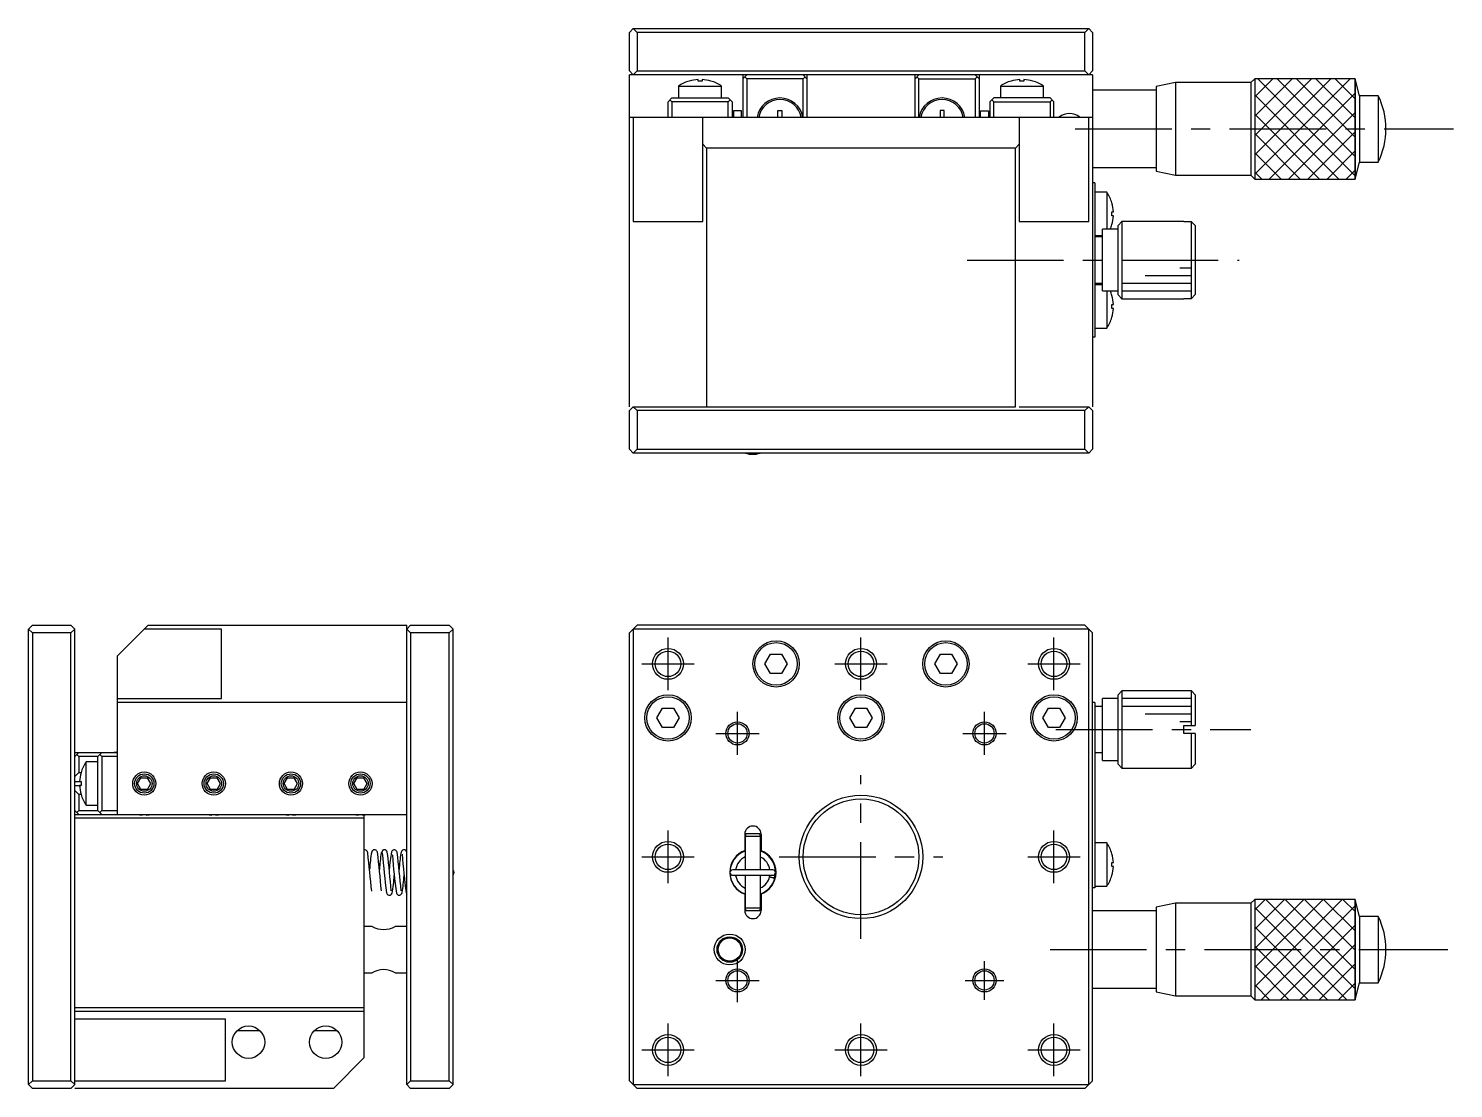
# Model space of a CAD drawing. Extents: x -28 to 401, y 14 to 263.
# Drawn here: x 14.6 to 199.2, y 125.9 to 263.2 of the extents above; entities that cross this region are included whole.
import ezdxf

# ---------------------------------------------------------------- set-up
doc = ezdxf.new("R2010")
doc.units = 0
doc.header["$LTSCALE"] = 10
doc.linetypes.add('CENTER', pattern=[2, 1.25, -0.25, 0.25, -0.25])
doc.linetypes.add('DASHED', pattern=[3.5, 2, -1.5])
doc.layers.get('0').update_dxf_attribs({"linetype": 'CONTINUOUS'})
doc.layers.add('CENTER', color=1, linetype='CENTER')

msp = doc.modelspace()

# ---------------------------------------------------------------- linework, layer by layer
at = {"color": 7, "linetype": 'CONTINUOUS'}
for p, q in [((92.43124, 262.653007), (92.93124, 263.153007)), ((92.43124, 257.653007), (92.43124, 262.653007)), ((93.43124, 262.653007), (92.93124, 263.153007)), ((92.93124, 263.153007), (151.93124, 263.153007)), ((151.43124, 262.653007), (93.43124, 262.653007)), ((93.43124, 262.653007), (93.43124, 257.653007)), ((151.93124, 263.153007), (151.43124, 262.653007)), ((151.43124, 257.653007), (151.43124, 262.653007)), ((151.93124, 263.153007), (152.43124, 262.653007)), ((152.43124, 262.653007), (152.43124, 257.653007)), ((92.43124, 257.653007), (92.93124, 257.153007)), ((152.43124, 257.153007), (92.43124, 257.153007)), ((92.43124, 214.153007), (92.43124, 257.153007)), ((92.93124, 257.153007), (93.43124, 257.653007)), ((93.43124, 257.653007), (151.43124, 257.653007)), ((107.13124, 257.153007), (107.13124, 251.653007)), ((107.63124, 257.153007), (107.13124, 256.653007)), ((107.38124, 256.903007), (107.63124, 256.653007)), ((114.93124, 256.653007), (107.63124, 256.653007)), ((107.63124, 256.653007), (107.63124, 251.653007)), ((114.93124, 257.153007), (115.43124, 256.653007)), ((115.18124, 256.903007), (114.93124, 256.653007)), ((114.93124, 251.653007), (114.93124, 256.653007)), ((115.43124, 257.153007), (115.43124, 251.653007)), ((129.43124, 251.653007), (129.43124, 257.153007)), ((129.93124, 257.153007), (129.43124, 256.653007)), ((129.68124, 256.903007), (129.93124, 256.653007)), ((129.93124, 251.653007), (129.93124, 256.653007)), ((129.93124, 256.653007), (137.23124, 256.653007)), ((137.23124, 257.153007), (137.73124, 256.653007)), ((137.48124, 256.903007), (137.23124, 256.653007)), ((137.23124, 256.653007), (137.23124, 251.653007)), ((137.73124, 257.153007), (137.73124, 251.653007)), ((151.43124, 257.653007), (151.93124, 257.153007)), ((151.93124, 257.153007), (152.43124, 257.653007)), ((152.43124, 257.153007), (152.43124, 214.153007)), ((173.431246, 256.653006), (172.931244, 256.153003)), ((173.431246, 256.653006), (173.431246, 243.653008)), ((186.431247, 256.653006), (173.431246, 256.653006)), ((186.431247, 256.653006), (186.431247, 243.653008)), ((187.020735, 254.453007), (186.431247, 256.653006)), ((98.78124, 255.69547), (104.38124, 255.69547)), ((98.78124, 255.69547), (98.78124, 254.153007)), ((100.182101, 256.346211), (100.179093, 256.35238)), ((101.32124, 256.346211), (101.32124, 256.539469)), ((101.84124, 256.346211), (101.32124, 256.346211)), ((101.84124, 256.539469), (101.84124, 256.346211)), ((102.983388, 256.35238), (102.980379, 256.346211)), ((104.38124, 254.153007), (104.38124, 255.69547)), ((140.48124, 255.69547), (146.08124, 255.69547)), ((140.48124, 255.69547), (140.48124, 254.153007)), ((141.882101, 256.346211), (141.879093, 256.35238)), ((143.02124, 256.346211), (143.02124, 256.539469)), ((143.54124, 256.346211), (143.02124, 256.346211)), ((143.54124, 256.539469), (143.54124, 256.346211)), ((144.683388, 256.35238), (144.680379, 256.346211)), ((146.08124, 254.153007), (146.08124, 255.69547)), ((160.68124, 255.153007), (152.43124, 255.153007)), ((163.181239, 256.153003), (160.68124, 255.653004)), ((160.68124, 255.653004), (160.68124, 244.65301)), ((163.181239, 256.153003), (163.181239, 244.153011)), ((172.931244, 256.153003), (163.181239, 256.153003)), ((172.931244, 256.153003), (172.931244, 244.153011)), ((97.43124, 253.653007), (97.93124, 254.153007)), ((97.43124, 251.653007), (97.43124, 253.653007)), ((97.68124, 253.903007), (97.93124, 253.653007)), ((97.93124, 254.153007), (105.23124, 254.153007)), ((105.23124, 253.653007), (97.93124, 253.653007)), ((97.93124, 253.653007), (97.93124, 251.653007)), ((105.73124, 253.653007), (105.23124, 254.153007)), ((105.23124, 253.653007), (105.48124, 253.903007)), ((105.23124, 251.653007), (105.23124, 253.653007)), ((105.73124, 253.653007), (105.73124, 251.653007)), ((139.13124, 253.653007), (139.63124, 254.153007)), ((139.13124, 253.653007), (139.13124, 251.653007)), ((139.63124, 253.653007), (139.38124, 253.903007)), ((146.93124, 254.153007), (139.63124, 254.153007)), ((139.63124, 251.653007), (139.63124, 253.653007)), ((139.63124, 253.653007), (146.93124, 253.653007)), ((147.43124, 253.653007), (146.93124, 254.153007)), ((147.18124, 253.903007), (146.93124, 253.653007)), ((146.93124, 253.653007), (146.93124, 251.653007)), ((147.43124, 251.653007), (147.43124, 253.653007)), ((187.020735, 254.453007), (187.020735, 245.853007)), ((189.431246, 254.453007), (187.020735, 254.453007)), ((189.431246, 254.453007), (189.431246, 245.853007)), ((92.43124, 251.653007), (152.43124, 251.653007)), ((92.93124, 251.653007), (92.93124, 238.153007)), ((101.93124, 238.153007), (101.93124, 251.653007)), ((105.93124, 252.503007), (105.93124, 251.653007)), ((106.93124, 252.503007), (105.93124, 252.503007)), ((106.93124, 251.653007), (106.93124, 252.503007)), ((111.67124, 252.552146), (112.19124, 252.552146)), ((111.67124, 251.653007), (111.67124, 252.552146)), ((112.19124, 252.552146), (112.19124, 251.653007)), ((133.19124, 252.552146), (132.67124, 252.552146)), ((132.67124, 252.552146), (132.67124, 251.653007)), ((133.19124, 251.653007), (133.19124, 252.552146)), ((137.93124, 251.653007), (137.93124, 252.503007)), ((137.93124, 252.503007), (138.93124, 252.503007)), ((138.93124, 252.503007), (138.93124, 251.653007)), ((142.93124, 251.653007), (142.93124, 238.153007)), ((151.93124, 238.153007), (151.93124, 251.653007)), ((102.43124, 247.653007), (101.93124, 248.153007)), ((142.43124, 247.653007), (102.43124, 247.653007)), ((102.43124, 247.653007), (102.43124, 214.153007)), ((142.93124, 248.153007), (142.43124, 247.653007)), ((142.43124, 214.153007), (142.43124, 247.653007)), ((186.431247, 243.653008), (187.020735, 245.853007)), ((187.020735, 245.853007), (189.431246, 245.853007)), ((152.43124, 245.153007), (160.68124, 245.153007)), ((160.68124, 244.65301), (163.181239, 244.153011)), ((163.181239, 244.153011), (172.931244, 244.153011)), ((172.931244, 244.153011), (173.431246, 243.653008)), ((152.73124, 243.153007), (152.43124, 243.153007)), ((152.73124, 243.153007), (152.73124, 223.153007)), ((154.273703, 241.953007), (152.73124, 241.953007)), ((154.273703, 241.953007), (154.273703, 237.153007)), ((173.431246, 243.653008), (186.431247, 243.653008)), ((154.924445, 240.552146), (154.930613, 240.555155)), ((92.93124, 238.153007), (101.93124, 238.153007)), ((142.93124, 238.153007), (151.93124, 238.153007)), ((154.924445, 239.413007), (155.117702, 239.413007)), ((154.924445, 238.893007), (154.924445, 239.413007)), ((155.117702, 238.893007), (154.924445, 238.893007)), ((156.23124, 238.153007), (155.73124, 237.653007)), ((156.23124, 238.153007), (156.23124, 228.153007)), ((164.23124, 238.153007), (156.23124, 238.153007)), ((164.23124, 238.127944), (164.23124, 238.153007)), ((165.23124, 238.127944), (164.23124, 238.127944)), ((165.23124, 228.17807), (165.23124, 238.127944)), ((165.73124, 237.625143), (165.23124, 238.127944)), ((152.73124, 236.353007), (153.73124, 236.353007)), ((155.73124, 237.153007), (153.73124, 237.153007)), ((153.73124, 229.153007), (153.73124, 237.153007)), ((154.930613, 237.750859), (154.924445, 237.753868)), ((155.73124, 228.653007), (155.73124, 237.653007)), ((165.73124, 237.625143), (165.73124, 228.680871)), ((153.73124, 236.153007), (152.73124, 236.153007)), ((152.73124, 230.153007), (153.73124, 230.153007)), ((153.73124, 229.953007), (152.73124, 229.953007)), ((153.73124, 229.153007), (155.73124, 229.153007)), ((154.273703, 229.153007), (154.273703, 224.353007)), ((154.924445, 228.552146), (154.930613, 228.555155)), ((154.924445, 227.413007), (155.117702, 227.413007)), ((154.924445, 226.893007), (154.924445, 227.413007)), ((155.73124, 228.653007), (156.23124, 228.153007)), ((156.23124, 228.153007), (164.23124, 228.153007)), ((164.23124, 228.153007), (164.23124, 228.17807)), ((164.23124, 228.17807), (165.23124, 228.17807)), ((165.23124, 228.17807), (165.73124, 228.680871)), ((155.117702, 226.893007), (154.924445, 226.893007)), ((154.930613, 225.750859), (154.924445, 225.753868)), ((152.73124, 224.353007), (154.273703, 224.353007)), ((152.73124, 223.153007), (152.43124, 223.153007)), ((92.43124, 213.653007), (92.93124, 214.153007)), ((93.43124, 213.653007), (92.93124, 214.153007)), ((92.93124, 214.153007), (142.43124, 214.153007)), ((142.9298, 214.153007), (151.93124, 214.153007)), ((151.93124, 214.153007), (151.43124, 213.653007)), ((151.93124, 214.153007), (152.43124, 213.653007)), ((92.43124, 208.653007), (92.43124, 213.653007)), ((151.43124, 213.653007), (93.43124, 213.653007)), ((93.43124, 213.653007), (93.43124, 208.653007)), ((151.43124, 208.653007), (151.43124, 213.653007)), ((152.43124, 213.653007), (152.43124, 208.653007)), ((92.43124, 208.653007), (92.93124, 208.153007)), ((92.93124, 208.153007), (93.43124, 208.653007)), ((93.43124, 208.653007), (151.43124, 208.653007)), ((151.43124, 208.653007), (151.93124, 208.153007)), ((151.93124, 208.153007), (152.43124, 208.653007)), ((151.93124, 208.153007), (92.93124, 208.153007)), ((15.092905, 185.854277), (14.592905, 185.354277)), ((14.592905, 185.354277), (15.092905, 184.854277)), ((14.592905, 126.354277), (14.592905, 185.354277)), ((15.092905, 185.854277), (20.092905, 185.854277)), ((20.092905, 184.854277), (15.092905, 184.854277)), ((15.092905, 184.854277), (15.092905, 126.854277)), ((20.092905, 185.854277), (20.592905, 185.354277)), ((20.092905, 184.854277), (20.592905, 185.354277)), ((20.092905, 126.854277), (20.092905, 184.854277)), ((20.592905, 126.354277), (20.592905, 185.354277)), ((30.092905, 185.854277), (26.092905, 181.854277)), ((39.592905, 185.354277), (29.592905, 185.354277)), ((30.092905, 185.854277), (63.592905, 185.854277)), ((39.592905, 176.354277), (39.592905, 185.354277)), ((64.092905, 185.854277), (63.592905, 185.354277)), ((63.592905, 126.354277), (63.592905, 185.854277)), ((63.592905, 185.354277), (64.092905, 184.854277)), ((64.092905, 185.854277), (69.092905, 185.854277)), ((69.092905, 184.854277), (64.092905, 184.854277)), ((64.092905, 184.854277), (64.092905, 126.854277)), ((69.092905, 185.854277), (69.592905, 185.354277)), ((69.092905, 184.854277), (69.592905, 185.354277)), ((69.092905, 126.854277), (69.092905, 184.854277)), ((69.592905, 126.354277), (69.592905, 185.354277)), ((92.43124, 184.854277), (93.43124, 185.854277)), ((92.43124, 126.854277), (92.43124, 184.854277)), ((151.93124, 185.354277), (92.93124, 185.354277)), ((92.93124, 185.354277), (92.93124, 126.354277)), ((151.43124, 185.854277), (93.43124, 185.854277)), ((151.43124, 185.854277), (152.43124, 184.854277)), ((151.93124, 126.354277), (151.93124, 185.354277)), ((152.43124, 126.854277), (152.43124, 184.854277)), ((26.092905, 181.854277), (26.092905, 161.354277)), ((109.987865, 180.854277), (110.709553, 182.104277)), ((110.709553, 182.104277), (112.152928, 182.104277)), ((112.152928, 182.104277), (112.874616, 180.854277)), ((131.987865, 180.854277), (132.709553, 182.104277)), ((132.709553, 182.104277), (134.152928, 182.104277)), ((134.152928, 182.104277), (134.874616, 180.854277)), ((110.709553, 179.604277), (109.987865, 180.854277)), ((112.152928, 179.604277), (110.709553, 179.604277)), ((112.874616, 180.854277), (112.152928, 179.604277)), ((132.709553, 179.604277), (131.987865, 180.854277)), ((134.152928, 179.604277), (132.709553, 179.604277)), ((134.874616, 180.854277), (134.152928, 179.604277)), ((156.23124, 177.354277), (155.73124, 176.854277)), ((156.23124, 177.354277), (156.23124, 167.354277)), ((165.23124, 177.354277), (156.23124, 177.354277)), ((165.23124, 172.854277), (165.23124, 177.354277)), ((165.73124, 176.854277), (165.23124, 177.354277)), ((26.092905, 176.354277), (39.592905, 176.354277)), ((63.592905, 175.854277), (26.092905, 175.854277)), ((152.73124, 175.854277), (152.43124, 175.854277)), ((152.73125, 175.854277), (152.73125, 151.854277)), ((153.73124, 168.354277), (153.73124, 176.354277)), ((155.73124, 176.354277), (153.73124, 176.354277)), ((155.73124, 167.854277), (155.73124, 176.854277)), ((165.73124, 176.854277), (165.73124, 172.854277)), ((95.987865, 173.854277), (96.709553, 175.104277)), ((96.709553, 172.604277), (95.987865, 173.854277)), ((96.709553, 175.104277), (98.152928, 175.104277)), ((98.152928, 175.104277), (98.874616, 173.854277)), ((98.874616, 173.854277), (98.152928, 172.604277)), ((120.987865, 173.854277), (121.709553, 175.104277)), ((121.709553, 172.604277), (120.987865, 173.854277)), ((121.709553, 175.104277), (123.152928, 175.104277)), ((123.152928, 175.104277), (123.874616, 173.854277)), ((123.874616, 173.854277), (123.152928, 172.604277)), ((145.987865, 173.854277), (146.709553, 175.104277)), ((146.709553, 172.604277), (145.987865, 173.854277)), ((146.709553, 175.104277), (148.152928, 175.104277)), ((148.152928, 175.104277), (148.874616, 173.854277)), ((148.874616, 173.854277), (148.152928, 172.604277)), ((153.73124, 175.354277), (152.73124, 175.354277)), ((98.152928, 172.604277), (96.709553, 172.604277)), ((123.152928, 172.604277), (121.709553, 172.604277)), ((148.152928, 172.604277), (146.709553, 172.604277)), ((164.23124, 172.854277), (165.73124, 172.854277)), ((164.23124, 171.854277), (164.23124, 172.854277)), ((165.73124, 171.854277), (164.23124, 171.854277)), ((165.23124, 167.354277), (165.23124, 171.854277)), ((165.73124, 171.854277), (165.73124, 167.854277)), ((20.592905, 169.354277), (26.092905, 169.354277)), ((20.592905, 168.854277), (21.092905, 169.354277)), ((20.842905, 169.104277), (21.092905, 168.854277)), ((23.592905, 168.854277), (21.092905, 168.854277)), ((21.092905, 168.854277), (21.092905, 166.775597)), ((22.050442, 162.554277), (22.050442, 168.154277)), ((23.592905, 168.154277), (22.050442, 168.154277)), ((23.592905, 168.854277), (24.092905, 169.354277)), ((23.592905, 161.854277), (23.592905, 168.854277)), ((23.842905, 169.104277), (24.092905, 168.854277)), ((26.092905, 168.854277), (24.092905, 168.854277)), ((24.092905, 168.854277), (24.092905, 161.854277)), ((152.73124, 169.354277), (153.73124, 169.354277)), ((153.73124, 168.354277), (155.73124, 168.354277)), ((20.592905, 166.275597), (21.092905, 166.775597)), ((21.092905, 166.775597), (21.399174, 166.775597)), ((21.393531, 166.756424), (21.3997, 166.753416)), ((155.73124, 167.854277), (156.23124, 167.354277)), ((156.23124, 167.354277), (165.23124, 167.354277)), ((165.23124, 167.354277), (165.73124, 167.854277)), ((20.592905, 165.604277), (21.399234, 165.604277)), ((20.592905, 165.104277), (21.399234, 165.104277)), ((21.092905, 163.932956), (20.592905, 164.432956)), ((21.206443, 165.614277), (21.3997, 165.614277)), ((21.3997, 165.094277), (21.206443, 165.094277)), ((21.3997, 165.614277), (21.3997, 165.094277)), ((28.726879, 165.354277), (29.159892, 166.104277)), ((29.159892, 164.604277), (28.726879, 165.354277)), ((29.159892, 166.104277), (30.025917, 166.104277)), ((30.025917, 164.604277), (29.159892, 164.604277)), ((30.45893, 165.354277), (30.025917, 166.104277)), ((30.025917, 164.604277), (30.45893, 165.354277)), ((37.726879, 165.354277), (38.159892, 166.104277)), ((38.159892, 164.604277), (37.726879, 165.354277)), ((38.159892, 166.104277), (39.025917, 166.104277)), ((39.025917, 164.604277), (38.159892, 164.604277)), ((39.45893, 165.354277), (39.025917, 166.104277)), ((39.025917, 164.604277), (39.45893, 165.354277)), ((47.726879, 165.354277), (48.159892, 166.104277)), ((48.159892, 164.604277), (47.726879, 165.354277)), ((48.159892, 166.104277), (49.025917, 166.104277)), ((49.025917, 164.604277), (48.159892, 164.604277)), ((49.45893, 165.354277), (49.025917, 166.104277)), ((49.025917, 164.604277), (49.45893, 165.354277)), ((56.726879, 165.354277), (57.159892, 166.104277)), ((57.159892, 164.604277), (56.726879, 165.354277)), ((57.159892, 166.104277), (58.025917, 166.104277)), ((58.025917, 164.604277), (57.159892, 164.604277)), ((58.45893, 165.354277), (58.025917, 166.104277)), ((58.025917, 164.604277), (58.45893, 165.354277)), ((21.399174, 163.932956), (21.092905, 163.932956)), ((21.092905, 163.932956), (21.092905, 161.854277)), ((21.3997, 163.955138), (21.393531, 163.952129)), ((22.050442, 162.554277), (23.592905, 162.554277)), ((21.092905, 161.354277), (20.592905, 161.854277)), ((20.592905, 161.354277), (63.592905, 161.354277)), ((58.092905, 160.854277), (20.592905, 160.854277)), ((21.092905, 161.854277), (20.842905, 161.604277)), ((21.092905, 161.854277), (23.592905, 161.854277)), ((24.092905, 161.354277), (23.592905, 161.854277)), ((24.092905, 161.854277), (23.842905, 161.604277)), ((24.092905, 161.854277), (26.092905, 161.854277)), ((29.332905, 161.267815), (29.332905, 161.354277)), ((29.852905, 161.354277), (29.852905, 161.267815)), ((38.332905, 161.267815), (38.332905, 161.354277)), ((38.852905, 161.354277), (38.852905, 161.267815)), ((48.332905, 161.267815), (48.332905, 161.354277)), ((48.852905, 161.354277), (48.852905, 161.267815)), ((57.332905, 161.267815), (57.332905, 161.354277)), ((57.852905, 161.354277), (57.852905, 161.267815)), ((58.092905, 129.854277), (58.092905, 161.286138)), ((107.38124, 158.804277), (107.38124, 156.664526)), ((107.525023, 158.854277), (107.43124, 158.504277)), ((109.337458, 158.854277), (107.525023, 158.854277)), ((109.43124, 158.504277), (109.337458, 158.854277)), ((109.48124, 158.804277), (109.48124, 156.664526)), ((107.43124, 158.504277), (107.43124, 154.180362)), ((109.43124, 158.504277), (107.43124, 158.504277)), ((109.43124, 154.180362), (109.43124, 158.504277)), ((154.273703, 157.654277), (152.73124, 157.654277)), ((154.273703, 157.654277), (154.273703, 152.054277)), ((58.191128, 156.776546), (58.092849, 156.774603)), ((58.289132, 156.744243), (58.191128, 156.776546)), ((58.373279, 156.686), (58.289132, 156.744243)), ((58.448889, 156.598355), (58.373279, 156.686)), ((58.502753, 156.497144), (58.448889, 156.598355)), ((58.545854, 156.364448), (58.502753, 156.497144)), ((59.119114, 156.61851), (59.049852, 156.494867)), ((59.202894, 156.700416), (59.119114, 156.61851)), ((59.296458, 156.753665), (59.202894, 156.700416)), ((59.406492, 156.7793), (59.296458, 156.753665)), ((59.513624, 156.765331), (59.406492, 156.7793)), ((59.611073, 156.715645), (59.513624, 156.765331)), ((59.691611, 156.641177), (59.611073, 156.715645)), ((59.749138, 156.557061), (59.691611, 156.641177)), ((59.793571, 156.451928), (59.749138, 156.557061)), ((60.343769, 156.462061), (60.289435, 156.373589)), ((60.372739, 156.48945), (60.371636, 156.462561)), ((60.371636, 156.462561), (60.37237, 156.433821)), ((60.37237, 156.433821), (60.407831, 156.323092)), ((60.375484, 156.514544), (60.372739, 156.48945)), ((60.379692, 156.537903), (60.375484, 156.514544)), ((60.385193, 156.559597), (60.379692, 156.537903)), ((60.391832, 156.579701), (60.385193, 156.559597)), ((60.398501, 156.596141), (60.391832, 156.579701)), ((60.405848, 156.611468), (60.398501, 156.596141)), ((60.413789, 156.62574), (60.405848, 156.611468)), ((60.421849, 156.638433), (60.413789, 156.62574)), ((60.430314, 156.650268), (60.421849, 156.638433)), ((60.439126, 156.661298), (60.430314, 156.650268)), ((60.448228, 156.671571), (60.439126, 156.661298)), ((60.452967, 156.676536), (60.448228, 156.671571)), ((60.457763, 156.681323), (60.452967, 156.676536)), ((60.462609, 156.685939), (60.457763, 156.681323)), ((60.467499, 156.690388), (60.462609, 156.685939)), ((60.472427, 156.694678), (60.467499, 156.690388)), ((60.477389, 156.698813), (60.472427, 156.694678)), ((60.482379, 156.702799), (60.477389, 156.698813)), ((60.485886, 156.705504), (60.482379, 156.702799)), ((60.489403, 156.70814), (60.485886, 156.705504)), ((60.492928, 156.710709), (60.489403, 156.70814)), ((60.49646, 156.713213), (60.492928, 156.710709)), ((60.499997, 156.715653), (60.49646, 156.713213)), ((60.502947, 156.71764), (60.499997, 156.715653)), ((60.505899, 156.719584), (60.502947, 156.71764)), ((60.508853, 156.721487), (60.505899, 156.719584)), ((60.511806, 156.723349), (60.508853, 156.721487)), ((60.51476, 156.725172), (60.511806, 156.723349)), ((60.517712, 156.726956), (60.51476, 156.725172)), ((60.52024, 156.728454), (60.517712, 156.726956)), ((60.522767, 156.729925), (60.52024, 156.728454)), ((60.525292, 156.731369), (60.522767, 156.729925)), ((60.527815, 156.732786), (60.525292, 156.731369)), ((60.530334, 156.734177), (60.527815, 156.732786)), ((60.53285, 156.735542), (60.530334, 156.734177)), ((60.535362, 156.736881), (60.53285, 156.735542)), ((60.537871, 156.738195), (60.535362, 156.736881)), ((60.540374, 156.739484), (60.537871, 156.738195)), ((60.542873, 156.740748), (60.540374, 156.739484)), ((60.545367, 156.741988), (60.542873, 156.740748)), ((60.547856, 156.743204), (60.545367, 156.741988)), ((60.550338, 156.744396), (60.547856, 156.743204)), ((60.552815, 156.745565), (60.550338, 156.744396)), ((60.558568, 156.748202), (60.552815, 156.745565)), ((60.564284, 156.750714), (60.558568, 156.748202)), ((60.570039, 156.753137), (60.564284, 156.750714)), ((60.575964, 156.755519), (60.570039, 156.753137)), ((60.582061, 156.757854), (60.575964, 156.755519)), ((60.588331, 156.760131), (60.582061, 156.757854)), ((60.601387, 156.764473), (60.588331, 156.760131)), ((60.615131, 156.768465), (60.601387, 156.764473)), ((60.629556, 156.772019), (60.615131, 156.768465)), ((60.644651, 156.775037), (60.629556, 156.772019)), ((60.660399, 156.777417), (60.644651, 156.775037)), ((60.676779, 156.779046), (60.660399, 156.777417)), ((60.689463, 156.779704), (60.676779, 156.779046)), ((60.702473, 156.779817), (60.689463, 156.779704)), ((60.715793, 156.77933), (60.702473, 156.779817)), ((60.729403, 156.778181), (60.715793, 156.77933)), ((60.743284, 156.776318), (60.729403, 156.778181)), ((60.757415, 156.773705), (60.743284, 156.776318)), ((60.771772, 156.770314), (60.757415, 156.773705)), ((60.78633, 156.766116), (60.771772, 156.770314)), ((60.798102, 156.762159), (60.78633, 156.766116)), ((60.809969, 156.757657), (60.798102, 156.762159)), ((60.821913, 156.752598), (60.809969, 156.757657)), ((60.834464, 156.746703), (60.821913, 156.752598)), ((60.848325, 156.739487), (60.834464, 156.746703)), ((60.85898, 156.733422), (60.848325, 156.739487)), ((60.870216, 156.726523), (60.85898, 156.733422)), ((60.881987, 156.718721), (60.870216, 156.726523)), ((60.894235, 156.709949), (60.881987, 156.718721)), ((60.906899, 156.700143), (60.894235, 156.709949)), ((60.919904, 156.689239), (60.906899, 156.700143)), ((60.933169, 156.677178), (60.919904, 156.689239)), ((60.946959, 156.663536), (60.933169, 156.677178)), ((60.960809, 156.648568), (60.946959, 156.663536)), ((60.974592, 156.63223), (60.960809, 156.648568)), ((60.987551, 156.615327), (60.974592, 156.63223)), ((61.000176, 156.597126), (60.987551, 156.615327)), ((61.012311, 156.577621), (61.000176, 156.597126)), ((61.023784, 156.556814), (61.012311, 156.577621)), ((61.031471, 156.541165), (61.023784, 156.556814)), ((61.038648, 156.524873), (61.031471, 156.541165)), ((61.045236, 156.507951), (61.038648, 156.524873)), ((61.051151, 156.490422), (61.045236, 156.507951)), ((61.056299, 156.472307), (61.051151, 156.490422)), ((61.059936, 156.456787), (61.056299, 156.472307)), ((61.062914, 156.440901), (61.059936, 156.456787)), ((61.065172, 156.424673), (61.062914, 156.440901)), ((61.066644, 156.408126), (61.065172, 156.424673)), ((61.06726, 156.391291), (61.066644, 156.408126)), ((61.066949, 156.374197), (61.06726, 156.391291)), ((61.097052, 156.296763), (61.066949, 156.374197)), ((61.659492, 156.604434), (61.60789, 156.508172)), ((61.729931, 156.681984), (61.659492, 156.604434)), ((61.722119, 156.180987), (61.724, 156.068472)), ((61.819965, 156.741808), (61.729931, 156.681984)), ((61.926275, 156.776185), (61.819965, 156.741808)), ((62.042579, 156.771442), (61.926275, 156.776185)), ((62.144898, 156.726657), (62.042579, 156.771442)), ((62.228601, 156.656158), (62.144898, 156.726657)), ((62.292126, 156.569801), (62.228601, 156.656158)), ((62.341318, 156.458575), (62.292126, 156.569801)), ((62.862619, 156.43463), (62.83127, 156.33272)), ((62.90672, 156.537721), (62.862619, 156.43463)), ((62.973025, 156.641632), (62.90672, 156.537721)), ((63.060598, 156.721769), (62.973025, 156.641632)), ((63.1551, 156.765676), (63.060598, 156.721769)), ((63.256882, 156.779821), (63.1551, 156.765676)), ((63.364545, 156.755898), (63.256882, 156.779821)), ((63.453585, 156.702534), (63.364545, 156.755898)), ((63.524384, 156.627195), (63.453585, 156.702534)), ((63.592937, 156.504194), (63.524384, 156.627195)), ((154.924445, 156.253416), (154.930613, 156.256424)), ((154.924445, 154.594277), (154.924445, 155.114277)), ((154.924445, 155.114277), (155.117702, 155.114277)), ((111.007965, 154.180362), (105.807965, 154.180362)), ((105.807965, 153.480362), (111.007965, 153.480362)), ((106.222078, 153.297074), (106.234579, 153.399945)), ((106.234579, 153.399945), (106.309765, 153.468753)), ((106.309765, 153.468753), (106.36791, 153.480362)), ((107.43124, 153.480362), (107.43124, 149.204277)), ((109.43124, 149.204277), (109.43124, 153.480362)), ((110.44802, 153.480362), (110.548098, 153.442492)), ((110.548098, 153.442492), (110.596619, 153.352286)), ((110.591955, 153.287652), (110.598658, 153.290703)), ((110.891986, 153.186316), (110.591955, 153.287652)), ((110.593793, 153.296588), (110.596145, 153.292738)), ((110.596619, 153.352286), (110.593853, 153.297074)), ((110.596145, 153.292738), (110.598676, 153.290695)), ((110.598676, 153.290695), (110.604828, 153.286878)), ((110.604828, 153.286878), (110.613398, 153.282525)), ((110.613398, 153.282525), (110.624323, 153.27767)), ((110.624323, 153.27767), (110.637524, 153.272348)), ((110.637524, 153.272348), (110.652904, 153.266597)), ((110.652904, 153.266597), (110.670349, 153.260461)), ((110.670349, 153.260461), (110.689731, 153.253985)), ((110.689731, 153.253985), (110.710908, 153.247215)), ((110.710908, 153.247215), (110.733724, 153.240202)), ((110.733724, 153.240202), (110.758011, 153.232997)), ((110.758011, 153.232997), (110.783591, 153.225654)), ((110.783591, 153.225654), (110.810275, 153.218226)), ((110.810275, 153.218226), (110.837869, 153.210768)), ((110.837869, 153.210768), (110.866168, 153.203334)), ((111.273909, 153.131173), (111.258876, 153.586474)), ((111.283427, 153.173406), (111.357003, 153.793659)), ((155.117702, 154.594277), (154.924445, 154.594277)), ((154.930613, 153.452129), (154.924445, 153.455138)), ((105.533639, 153.169338), (105.542021, 153.131173)), ((110.866168, 153.203334), (110.894964, 153.19598)), ((111.271044, 153.121236), (110.891986, 153.186316)), ((110.894964, 153.19598), (110.924047, 153.188759)), ((110.924047, 153.188759), (110.953202, 153.181724)), ((110.953202, 153.181724), (110.982215, 153.174928)), ((110.982215, 153.174928), (111.010873, 153.16842)), ((111.010873, 153.16842), (111.038965, 153.162248)), ((111.038965, 153.162248), (111.066284, 153.156457)), ((111.066284, 153.156457), (111.09263, 153.15109)), ((111.09263, 153.15109), (111.117809, 153.146186)), ((111.117809, 153.146186), (111.141637, 153.141782)), ((111.141637, 153.141782), (111.163937, 153.137909)), ((111.163937, 153.137909), (111.184546, 153.134597)), ((111.184546, 153.134597), (111.203312, 153.131869)), ((111.203312, 153.131869), (111.220098, 153.129746)), ((111.220098, 153.129746), (111.23478, 153.128243)), ((111.23478, 153.128243), (111.24725, 153.127372)), ((111.24725, 153.127372), (111.257417, 153.127138)), ((111.257417, 153.127138), (111.265205, 153.127543)), ((111.26405, 153.091304), (111.283427, 153.173406)), ((111.265205, 153.127543), (111.273264, 153.130064)), ((111.273264, 153.130064), (111.273652, 153.130559)), ((152.73124, 151.854277), (152.43124, 151.854277)), ((152.73124, 152.054277), (154.273703, 152.054277)), ((60.950152, 151.196454), (60.995, 151.095811)), ((60.995, 151.095811), (61.062754, 151.006612)), ((61.062754, 151.006612), (61.156537, 150.932972)), ((61.156537, 150.932972), (61.252064, 150.892389)), ((61.252064, 150.892389), (61.354692, 150.881458)), ((61.354692, 150.881458), (61.471447, 150.913761)), ((61.471447, 150.913761), (61.557708, 150.971779)), ((61.557708, 150.971779), (61.626498, 151.0471)), ((61.626498, 151.0471), (61.682715, 151.145634)), ((62.241394, 151.162979), (62.301218, 151.050355)), ((62.301218, 151.050355), (62.382319, 150.966756)), ((62.382319, 150.966756), (62.474092, 150.911173)), ((62.474092, 150.911173), (62.57516, 150.882957)), ((62.57516, 150.882957), (62.677813, 150.888711)), ((62.677813, 150.888711), (62.781785, 150.933584)), ((62.781785, 150.933584), (62.867197, 151.005553)), ((62.867197, 151.005553), (62.941582, 151.11255)), ((62.941582, 151.11255), (62.989872, 151.230757)), ((63.500002, 151.199531), (63.540218, 151.106354)), ((63.540218, 151.106354), (63.592843, 151.029106)), ((107.38124, 151.044028), (107.38124, 148.904277)), ((109.48124, 151.044028), (109.48124, 148.904277)), ((163.181239, 149.854273), (160.68124, 149.354274)), ((163.181239, 149.854273), (163.181239, 137.854281)), ((172.931244, 149.854273), (163.181239, 149.854273)), ((173.431246, 150.354276), (172.931244, 149.854273)), ((172.931244, 149.854273), (172.931244, 137.854281)), ((173.431246, 150.354276), (173.431246, 137.354278)), ((186.431247, 150.354276), (173.431246, 150.354276)), ((186.431247, 150.354276), (186.431247, 137.354278)), ((187.020735, 148.154277), (186.431247, 150.354276)), ((107.43124, 149.204277), (107.525023, 148.854277)), ((109.43124, 149.204277), (107.43124, 149.204277)), ((109.337458, 148.854277), (107.525023, 148.854277)), ((109.337458, 148.854277), (109.43124, 149.204277)), ((160.68124, 148.854277), (152.43124, 148.854277)), ((160.68124, 149.354274), (160.68124, 138.35428)), ((187.020735, 148.154277), (187.020735, 139.554277)), ((189.431246, 148.154277), (187.020735, 148.154277)), ((189.431246, 148.154277), (189.431246, 139.554277)), ((59.092905, 146.854277), (58.092905, 146.854277)), ((63.592905, 146.854277), (62.092594, 146.854277)), ((58.092905, 140.854277), (59.092905, 140.854277)), ((62.092594, 140.854277), (63.592905, 140.854277)), ((152.43124, 138.854277), (160.68124, 138.854277)), ((186.431247, 137.354278), (187.020735, 139.554277)), ((187.020735, 139.554277), (189.431246, 139.554277)), ((160.68124, 138.35428), (163.181239, 137.854281)), ((163.181239, 137.854281), (172.931244, 137.854281)), ((172.931244, 137.854281), (173.431246, 137.354278)), ((173.431246, 137.354278), (186.431247, 137.354278)), ((20.592905, 136.354277), (58.092905, 136.354277)), ((20.592905, 135.854277), (58.092905, 135.854277)), ((40.092905, 134.854277), (20.592905, 134.854277)), ((40.092905, 126.854277), (40.092905, 134.854277)), ((41.623211, 133.354277), (44.562598, 133.354277)), ((51.623211, 133.354277), (54.562598, 133.354277)), ((58.092905, 129.854277), (54.092905, 125.854277)), ((15.092905, 126.854277), (14.592905, 126.354277)), ((14.592905, 126.354277), (15.092905, 125.854277)), ((15.092905, 126.854277), (20.092905, 126.854277)), ((20.092905, 125.854277), (15.092905, 125.854277)), ((20.592905, 126.354277), (20.092905, 126.854277)), ((20.592905, 126.354277), (20.092905, 125.854277)), ((20.592905, 126.854277), (40.092905, 126.854277)), ((54.092905, 125.854277), (20.592905, 125.854277)), ((64.092905, 126.854277), (63.592905, 126.354277)), ((63.592905, 126.354277), (64.092905, 125.854277)), ((64.092905, 126.854277), (69.092905, 126.854277)), ((69.092905, 125.854277), (64.092905, 125.854277)), ((69.592905, 126.354277), (69.092905, 126.854277)), ((69.592905, 126.354277), (69.092905, 125.854277)), ((93.43124, 125.854277), (92.43124, 126.854277)), ((92.93124, 126.354277), (151.93124, 126.354277)), ((151.43124, 125.854277), (93.43124, 125.854277)), ((152.43124, 126.854277), (151.43124, 125.854277))]:
    msp.add_line(p, q, dxfattribs=at)
at = {"color": 3, "linetype": 'CONTINUOUS'}
for p, q in [((173.431246, 254.286608), (175.797644, 256.653006)), ((173.431246, 251.786608), (178.297644, 256.653006)), ((173.431246, 249.286608), (180.797644, 256.653006)), ((173.431246, 246.786608), (183.297644, 256.653006)), ((173.431246, 244.286608), (185.797644, 256.653006)), ((173.839868, 256.653006), (186.431247, 244.061627)), ((176.339868, 256.653006), (186.431247, 246.561627)), ((178.839868, 256.653006), (186.431247, 249.061627)), ((181.339868, 256.653006), (186.431247, 251.561627)), ((183.839868, 256.653006), (186.431247, 254.061627)), ((186.339868, 256.653006), (186.431247, 256.561627)), ((175.297646, 243.653008), (186.431247, 254.786609)), ((173.431246, 254.561628), (184.339866, 243.653008)), ((173.431246, 252.061628), (181.839866, 243.653008)), ((177.797646, 243.653008), (186.431247, 252.286609)), ((173.431246, 249.561628), (179.339866, 243.653008)), ((180.297646, 243.653008), (186.431247, 249.786609)), ((173.431246, 247.061628), (176.839866, 243.653008)), ((182.797646, 243.653008), (186.431247, 247.286609)), ((173.431246, 244.561628), (174.339866, 243.653008)), ((185.297646, 243.653008), (186.431247, 244.786609)), ((159.23124, 231.153007), (165.23124, 231.153007)), ((163.73124, 232.153007), (165.23124, 232.153007)), ((156.23124, 230.153007), (165.23124, 230.153007)), ((156.23124, 229.153007), (165.23124, 229.153007)), ((165.23124, 176.354277), (156.23124, 176.354277)), ((165.23124, 175.354277), (156.23124, 175.354277)), ((165.23124, 174.354277), (159.23124, 174.354277)), ((165.23124, 173.354277), (163.73124, 173.354277)), ((173.431246, 149.008214), (174.777309, 150.354276)), ((173.431246, 146.508214), (177.277309, 150.354276)), ((173.431246, 144.008214), (179.777309, 150.354276)), ((173.431246, 141.508214), (182.277309, 150.354276)), ((173.431246, 139.008214), (184.777309, 150.354276)), ((174.860204, 150.354276), (186.431247, 138.783232)), ((177.360204, 150.354276), (186.431247, 141.283232)), ((179.860204, 150.354276), (186.431247, 143.783232)), ((182.360204, 150.354276), (186.431247, 146.283232)), ((184.860204, 150.354276), (186.431247, 148.783232)), ((173.431246, 149.283233), (185.360202, 137.354278)), ((174.277311, 137.354278), (186.431247, 149.508215)), ((173.431246, 146.783233), (182.860202, 137.354278)), ((176.777311, 137.354278), (186.431247, 147.008215)), ((173.431246, 144.283233), (180.360202, 137.354278)), ((179.277311, 137.354278), (186.431247, 144.508215)), ((173.431246, 141.783233), (177.860202, 137.354278)), ((181.777311, 137.354278), (186.431247, 142.008215)), ((173.431246, 139.283233), (175.360202, 137.354278)), ((184.277311, 137.354278), (186.431247, 139.508215))]:
    msp.add_line(p, q, dxfattribs=at)
at = {"color": 3, "linetype": 'DASHED'}
for p, q in [((173.431246, 256.653006), (173.431246, 243.653008)), ((186.431247, 243.653008), (186.431247, 256.653006)), ((173.431246, 243.653008), (186.431247, 243.653008)), ((186.431247, 150.354276), (173.431246, 150.354276)), ((173.431246, 150.354276), (173.431246, 137.354278)), ((186.431247, 137.354278), (186.431247, 150.354276)), ((173.431246, 137.354278), (186.431247, 137.354278))]:
    msp.add_line(p, q, dxfattribs=at)
at = {"color": 3, "linetype": 'CONTINUOUS'}
for centre, radius in [((97.43124, 180.854277), 2), ((122.43124, 180.854277), 2), ((147.43124, 180.854277), 2), ((106.43124, 171.854277), 1.5), ((138.43124, 171.854277), 1.5), ((29.592905, 165.354277), 1.5), ((38.592905, 165.354277), 1.5), ((48.592905, 165.354277), 1.5), ((57.592905, 165.354277), 1.5), ((122.43124, 155.854277), 8), ((97.43124, 155.854277), 2), ((147.43124, 155.854277), 2), ((105.43124, 143.854277), 2), ((106.43124, 139.854277), 1.5), ((138.43124, 139.854277), 1.5), ((97.43124, 130.854277), 2), ((122.43124, 130.854277), 2), ((147.43124, 130.854277), 2)]:
    msp.add_circle(centre, radius, dxfattribs=at)
at = {"color": 7, "linetype": 'CONTINUOUS'}
for centre, radius in [((111.43124, 180.854277), 3), ((111.43124, 180.854277), 2.75), ((133.43124, 180.854277), 3), ((133.43124, 180.854277), 2.75), ((97.43124, 180.854277), 1.65), ((122.43124, 180.854277), 1.65), ((147.43124, 180.854277), 1.65), ((97.43124, 173.854277), 3), ((97.43124, 173.854277), 2.75), ((122.43124, 173.854277), 3), ((122.43124, 173.854277), 2.75), ((147.43124, 173.854277), 3), ((147.43124, 173.854277), 2.75), ((106.43124, 171.854277), 1.25), ((138.43124, 171.854277), 1.25), ((29.592905, 165.354277), 1.25), ((29.592905, 165.354277), 1), ((38.592905, 165.354277), 1.25), ((38.592905, 165.354277), 1), ((48.592905, 165.354277), 1.25), ((48.592905, 165.354277), 1), ((57.592905, 165.354277), 1.25), ((57.592905, 165.354277), 1), ((122.43124, 155.854277), 7.5), ((97.43124, 155.854277), 1.65), ((147.43124, 155.854277), 1.65), ((105.43124, 143.854277), 1.65), ((105.43124, 143.854277), 1.5), ((106.43124, 139.854277), 1.25), ((138.43124, 139.854277), 1.25), ((43.092905, 131.854277), 2.1), ((53.092905, 131.854277), 2.1), ((97.43124, 130.854277), 1.65), ((122.43124, 130.854277), 1.65), ((147.43124, 130.854277), 1.65)]:
    msp.add_circle(centre, radius, dxfattribs=at)
for centre, radius, start, end in [((101.58124, 251.553007), 5, 106.285843, 124.055798), ((101.58124, 251.553007), 4.993235, 92.984767, 106.272555), ((101.58124, 251.553007), 4.993235, 73.727445, 87.015233), ((101.58124, 251.553007), 5, 55.944202, 73.714157), ((143.28124, 251.553007), 5, 106.285843, 124.055798), ((143.28124, 251.553007), 4.993235, 92.984767, 106.272555), ((143.28124, 251.553007), 4.993235, 73.727445, 87.015233), ((143.28124, 251.553007), 5, 55.944202, 73.714157), ((111.93124, 251.153007), 3, 9.594068, 170.405932), ((111.93124, 251.153007), 2.8, 10.286561, 169.713439), ((132.93124, 251.153007), 3, 9.594068, 170.405932), ((132.93124, 251.153007), 2.8, 10.286561, 169.713439), ((180.686246, 250.153007), 9.745001, 333.816209, 26.183791), ((149.43124, 250.153007), 2, 48.590378, 131.409622), ((150.13124, 239.153007), 5, 16.285843, 34.055798), ((150.13124, 239.153007), 4.993235, 2.984767, 16.272555), ((150.13124, 239.153007), 4.993235, 343.727445, 357.015233), ((150.13124, 239.153007), 5, 336.421822, 343.714157), ((150.13124, 227.153007), 5, 16.285843, 23.578178), ((150.13124, 227.153007), 4.993235, 2.984767, 16.272555), ((150.13124, 227.153007), 5, 325.944202, 343.714157), ((150.13124, 227.153007), 4.993235, 343.727445, 357.015233), ((108.407965, 210.948757), 2.95, 251.389881, 288.610119), ((26.192905, 165.354277), 5, 145.944202, 163.714157), ((26.592905, 164.454277), 4.993235, 95.746972, 101.089582), ((26.192905, 165.354277), 4.993235, 163.727445, 177.015233), ((26.192905, 165.354277), 4.993235, 182.984767, 196.272555), ((26.192905, 165.354277), 5, 196.285843, 214.055798), ((29.592905, 166.254277), 4.993235, 258.910418, 267.015233), ((29.592905, 166.254277), 4.993235, 272.984767, 281.089582), ((38.592905, 166.254277), 4.993235, 258.910418, 267.015233), ((38.592905, 166.254277), 4.993235, 272.984767, 281.089582), ((48.592905, 166.254277), 4.993235, 258.910418, 267.015233), ((48.592905, 166.254277), 4.993235, 272.984767, 281.089582), ((57.592905, 166.254277), 4.993235, 258.910418, 267.015233), ((57.592905, 166.254277), 4.993235, 272.984767, 281.089582), ((108.43124, 158.804277), 1.05, 0, 180), ((150.13124, 154.854277), 5, 16.285843, 34.055798), ((-1538.366759, -10.441849), 1605.600895, 5.785845856, 5.963233554), ((76.477788, 153.253172), 17.726859, 169.46307803, 176.81870453), ((-67.695719, 140.849514), 128.440471, 4.74304983, 6.97728527), ((79.940448, 153.120408), 19.918471, 170.60006491, 176.78536101), ((518.574475, 202.198211), 460.457599, 185.71783067, 186.35931254), ((-173.507877, 129.916346), 236.083457, 5.23614383, 6.41573893), ((77.287833, 153.421822), 15.980807, 168.86458125, 177.12923622), ((150.743318, 162.977519), 89.287032, 184.4379945, 187.60372874), ((-54.764912, 141.803201), 118.019698, 4.6957521, 7.13325183), ((84.814304, 152.880751), 22.252413, 171.07578978, 176.50458061), ((178.986577, 165.462644), 116.364021, 184.56646891, 187.04063373), ((108.43124, 153.854277), 3, 109.243603, 250.528779), ((108.407392, 153.831007), 2.948679, 109.332384, 179.345363), ((108.407863, 153.830567), 2.250164, 115.726893, 171.055585), ((108.43124, 153.854277), 3, 289.243599, 70.528779), ((108.407861, 153.830304), 2.250507, 8.950479, 62.94922), ((108.409048, 153.831209), 2.948197, 0.571791, 69.708636), ((150.13124, 154.854277), 4.993235, 2.984767, 16.272555), ((46.362584, 154.206699), 15.622949, 348.70071819, 357.13314156), ((43.992528, 154.515127), 19.279164, 350.1913349, 356.75426161), ((69.397154, 153.830362), 0.35, 304.006377, 55.99347), ((105.807965, 153.830362), 0.35, 90, 270), ((108.406883, 153.829502), 2.948183, 180.651359, 250.661164), ((108.408062, 153.830405), 2.250483, 188.949716, 244.268057), ((108.406505, 153.831539), 2.252108, 297.065676, 346.278359), ((111.007965, 153.830362), 0.35, 270, 90), ((150.13124, 154.854277), 5, 325.944202, 343.714157), ((150.13124, 154.854277), 4.993235, 343.727445, 357.015233), ((108.408061, 153.830396), 2.949505, 290.297187, 346.281587), ((108.43124, 148.904277), 1.05, 180, 0), ((180.686246, 143.854274), 9.745001, 333.816215, 26.183798), ((60.592905, 149.452477), 3.000107, 240.001183, 299.998817), ((60.592905, 138.255997), 3.000177, 60.001947, 119.998053)]:
    msp.add_arc(centre, radius, start, end, dxfattribs=at)
at = {"layer": 'CENTER', "color": 1, "linetype": 'CENTER'}
for p, q in [((150.181244, 250.153007), (199.181244, 250.153007)), ((136.181244, 233.153007), (171.431244, 233.153007)), ((97.43124, 177.454277), (97.43124, 184.254277)), ((122.43124, 177.454277), (122.43124, 184.254277)), ((147.43124, 177.454277), (147.43124, 184.254277)), ((94.03124, 180.854277), (100.83124, 180.854277)), ((119.03124, 180.854277), (125.83124, 180.854277)), ((144.03124, 180.854277), (150.83124, 180.854277)), ((106.43124, 169.054277), (106.43124, 174.654277)), ((138.43124, 169.054277), (138.43124, 174.654277)), ((103.63124, 171.854277), (109.23124, 171.854277)), ((135.63124, 171.854277), (141.23124, 171.854277)), ((147.681244, 172.354277), (172.931244, 172.354277)), ((122.43124, 145.254277), (122.43124, 166.454277)), ((97.43124, 152.454277), (97.43124, 159.254277)), ((147.43124, 152.454277), (147.43124, 159.254277)), ((94.03124, 155.854277), (100.83124, 155.854277)), ((111.83124, 155.854277), (133.03124, 155.854277)), ((144.03124, 155.854277), (150.83124, 155.854277)), ((106.43124, 137.054277), (106.43124, 142.654277)), ((138.43124, 137.354277), (138.43124, 142.354277)), ((146.931244, 143.854277), (198.431244, 143.854277)), ((103.63124, 139.854277), (109.23124, 139.854277)), ((135.93124, 139.854277), (140.93124, 139.854277)), ((97.43124, 127.454277), (97.43124, 134.254277)), ((122.43124, 127.454277), (122.43124, 134.254277)), ((147.43124, 127.454277), (147.43124, 134.254277)), ((94.03124, 130.854277), (100.83124, 130.854277)), ((119.03124, 130.854277), (125.83124, 130.854277)), ((144.03124, 130.854277), (150.83124, 130.854277))]:
    msp.add_line(p, q, dxfattribs=at)

doc.saveas('drawing.dxf')
